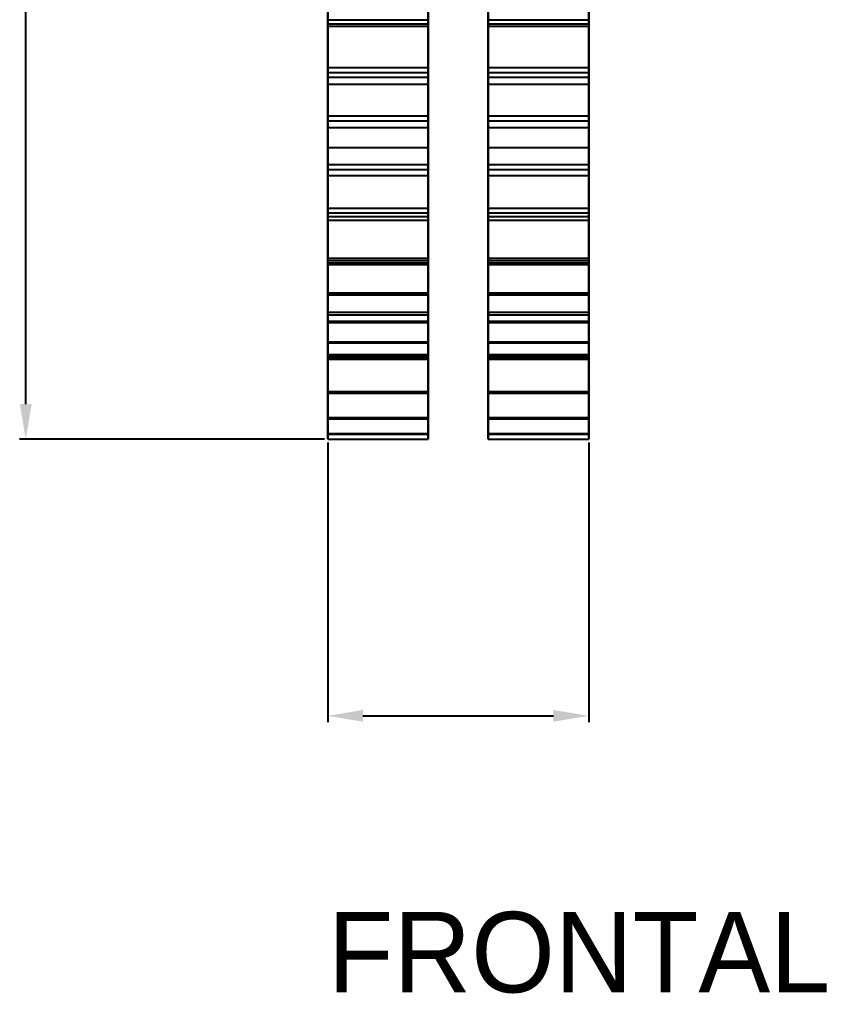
# Model space of a CAD drawing. Header units: millimetres. Extents: x -61 to 13940, y -87340 to 371.
# Drawn here: x 1805.9 to 1966.3, y -39923.3 to -39729.6 of the extents above; entities that cross this region are included whole.
import ezdxf

# ---------------------------------------------------------------- set-up
doc = ezdxf.new("R2010")
doc.units = ezdxf.units.MM
for name, color, linetype in [('R18_COTAS_P', 1, 'Continuous'), ('R18_PIEZAS_P', 3, 'Continuous'), ('R18_TEXTOS', 7, 'Continuous')]:
    doc.layers.add(name, color=color, linetype=linetype)
doc.dimstyles.get("Standard").update_dxf_attribs({"dimtxt": 2.5, "dimasz": 2.5, "dimexe": 1.25, "dimexo": 0.625, "dimtad": 1, "dimcen": 2.5, "dimazin": 3, "dimtfac": 1, "dimtmove": 0, "dimatfit": 3, "dimarcsym": 0})

# ---------------------------------------------------------------- blocks, each defined once
blk = doc.blocks.new('*D191')
at = {"layer": 'Defpoints', "color": 0, "transparency": 16777216}
for p in [(1867.18, -39813.08), (1919.06, -39813.08), (1919.06, -39868.08)]:
    blk.add_point(p, dxfattribs=at)
at = {"layer": 'R18_COTAS_P', "color": 0, "lineweight": -2, "transparency": 16777216}
for p, q in [((1867.18, -39813.7), (1867.18, -39869.33)), ((1919.06, -39813.7), (1919.06, -39869.33)), ((1874.18, -39868.08), (1912.06, -39868.08))]:
    blk.add_line(p, q, dxfattribs=at)
at = {"layer": 'R18_COTAS_P', "color": 0, "transparency": 16777216}
for points in [[(1874.18, -39866.91), (1874.18, -39869.24), (1867.18, -39868.08)], [(1912.06, -39866.91), (1912.06, -39869.24), (1919.06, -39868.08)]]:
    blk.add_solid(points, dxfattribs=at)
blk = doc.blocks.new('*D192')
at = {"layer": 'Defpoints', "color": 0, "transparency": 16777216}
for p in [(1807.18, -39378.97), (1867.18, -39378.97), (1867.18, -39813.08)]:
    blk.add_point(p, dxfattribs=at)
at = {"layer": 'R18_COTAS_P', "color": 0, "lineweight": -2, "transparency": 16777216}
for p, q in [((1866.56, -39378.97), (1805.93, -39378.97)), ((1807.18, -39806.08), (1807.18, -39385.97)), ((1866.56, -39813.08), (1805.93, -39813.08))]:
    blk.add_line(p, q, dxfattribs=at)
at = {"layer": 'R18_COTAS_P', "color": 0, "transparency": 16777216}
for points in [[(1806.01, -39385.97), (1808.35, -39385.97), (1807.18, -39378.97)], [(1806.01, -39806.08), (1808.35, -39806.08), (1807.18, -39813.08)]]:
    blk.add_solid(points, dxfattribs=at)

msp = doc.modelspace()

# ---------------------------------------------------------------- linework, layer by layer
at = {"layer": 'R18_PIEZAS_P'}
for p, q in [((1867.18, -39717.101), (1867.18, -39729.687)), ((1887.18, -39729.687), (1887.18, -39717.101)), ((1899.06, -39717.101), (1899.06, -39729.687)), ((1919.06, -39729.687), (1919.06, -39717.101)), ((1867.18, -39720.91), (1867.18, -39730.549)), ((1867.18, -39730.993), (1867.18, -39721)), ((1887.18, -39730.549), (1887.18, -39720.91)), ((1887.18, -39721), (1887.18, -39730.993)), ((1899.06, -39720.91), (1899.06, -39730.549)), ((1899.06, -39730.993), (1899.06, -39721)), ((1919.06, -39730.549), (1919.06, -39720.91)), ((1919.06, -39721), (1919.06, -39730.993)), ((1867.18, -39739.136), (1867.18, -39729.498)), ((1867.18, -39729.687), (1887.18, -39729.687)), ((1867.18, -39730.993), (1867.18, -39729.687)), ((1867.18, -39729.687), (1867.18, -39742.447)), ((1887.18, -39729.498), (1887.18, -39739.136)), ((1887.18, -39729.687), (1887.18, -39730.993)), ((1887.18, -39742.447), (1887.18, -39729.687)), ((1899.06, -39739.136), (1899.06, -39729.498)), ((1899.06, -39729.687), (1919.06, -39729.687)), ((1899.06, -39730.993), (1899.06, -39729.687)), ((1899.06, -39729.687), (1899.06, -39742.447)), ((1919.06, -39729.498), (1919.06, -39739.136)), ((1919.06, -39729.687), (1919.06, -39730.993)), ((1919.06, -39742.447), (1919.06, -39729.687)), ((1887.18, -39730.549), (1867.18, -39730.549)), ((1867.18, -39730.549), (1867.18, -39740.187)), ((1867.18, -39730.549), (1867.18, -39739.136)), ((1887.18, -39730.993), (1867.18, -39730.993)), ((1867.18, -39741.123), (1867.18, -39730.993)), ((1887.18, -39740.187), (1887.18, -39730.549)), ((1887.18, -39739.136), (1887.18, -39730.549)), ((1887.18, -39730.993), (1887.18, -39741.123)), ((1919.06, -39730.549), (1899.06, -39730.549)), ((1899.06, -39730.549), (1899.06, -39740.187)), ((1899.06, -39730.549), (1899.06, -39739.136)), ((1919.06, -39730.993), (1899.06, -39730.993)), ((1899.06, -39741.123), (1899.06, -39730.993)), ((1919.06, -39740.187), (1919.06, -39730.549)), ((1919.06, -39739.136), (1919.06, -39730.549)), ((1919.06, -39730.993), (1919.06, -39741.123)), ((1867.18, -39748.775), (1867.18, -39739.136)), ((1867.18, -39739.136), (1887.18, -39739.136)), ((1887.18, -39739.136), (1887.18, -39748.775)), ((1899.06, -39748.775), (1899.06, -39739.136)), ((1899.06, -39739.136), (1919.06, -39739.136)), ((1919.06, -39739.136), (1919.06, -39748.775)), ((1887.18, -39740.187), (1867.18, -39740.187)), ((1867.18, -39740.187), (1867.18, -39749.826)), ((1867.18, -39740.187), (1867.18, -39748.775)), ((1887.18, -39741.123), (1867.18, -39741.123)), ((1867.18, -39741.123), (1867.18, -39742.447)), ((1867.18, -39751.114), (1867.18, -39741.123)), ((1887.18, -39749.826), (1887.18, -39740.187)), ((1887.18, -39748.775), (1887.18, -39740.187)), ((1887.18, -39742.447), (1887.18, -39741.123)), ((1887.18, -39741.123), (1887.18, -39751.114)), ((1919.06, -39740.187), (1899.06, -39740.187)), ((1899.06, -39740.187), (1899.06, -39749.826)), ((1899.06, -39740.187), (1899.06, -39748.775)), ((1919.06, -39741.123), (1899.06, -39741.123)), ((1899.06, -39741.123), (1899.06, -39742.447)), ((1899.06, -39751.114), (1899.06, -39741.123)), ((1919.06, -39749.826), (1919.06, -39740.187)), ((1919.06, -39748.775), (1919.06, -39740.187)), ((1919.06, -39742.447), (1919.06, -39741.123)), ((1919.06, -39741.123), (1919.06, -39751.114)), ((1867.18, -39742.447), (1887.18, -39742.447)), ((1867.18, -39742.447), (1867.18, -39755.031)), ((1887.18, -39755.031), (1887.18, -39742.447)), ((1899.06, -39742.447), (1919.06, -39742.447)), ((1899.06, -39742.447), (1899.06, -39755.031)), ((1919.06, -39755.031), (1919.06, -39742.447)), ((1867.18, -39758.413), (1867.18, -39748.775)), ((1867.18, -39748.775), (1887.18, -39748.775)), ((1887.18, -39748.775), (1887.18, -39758.413)), ((1899.06, -39758.413), (1899.06, -39748.775)), ((1899.06, -39748.775), (1919.06, -39748.775)), ((1919.06, -39748.775), (1919.06, -39758.413)), ((1887.18, -39749.826), (1867.18, -39749.826)), ((1867.18, -39749.826), (1867.18, -39759.464)), ((1867.18, -39749.826), (1867.18, -39758.413)), ((1887.18, -39751.114), (1867.18, -39751.114)), ((1867.18, -39751.114), (1867.18, -39755.031)), ((1867.18, -39760.69), (1867.18, -39751.114)), ((1887.18, -39759.464), (1887.18, -39749.826)), ((1887.18, -39758.413), (1887.18, -39749.826)), ((1887.18, -39755.031), (1887.18, -39751.114)), ((1887.18, -39751.114), (1887.18, -39760.69)), ((1919.06, -39749.826), (1899.06, -39749.826)), ((1899.06, -39749.826), (1899.06, -39759.464)), ((1899.06, -39749.826), (1899.06, -39758.413)), ((1919.06, -39751.114), (1899.06, -39751.114)), ((1899.06, -39751.114), (1899.06, -39755.031)), ((1899.06, -39760.69), (1899.06, -39751.114)), ((1919.06, -39759.464), (1919.06, -39749.826)), ((1919.06, -39758.413), (1919.06, -39749.826)), ((1919.06, -39755.031), (1919.06, -39751.114)), ((1919.06, -39751.114), (1919.06, -39760.69)), ((1867.18, -39755.031), (1887.18, -39755.031)), ((1867.18, -39755.031), (1867.18, -39767.094)), ((1887.18, -39767.094), (1887.18, -39755.031)), ((1899.06, -39755.031), (1919.06, -39755.031)), ((1899.06, -39755.031), (1899.06, -39767.094)), ((1919.06, -39767.094), (1919.06, -39755.031)), ((1867.18, -39768.052), (1867.18, -39758.413)), ((1867.18, -39758.413), (1887.18, -39758.413)), ((1887.18, -39758.413), (1887.18, -39768.052)), ((1899.06, -39768.052), (1899.06, -39758.413)), ((1899.06, -39758.413), (1919.06, -39758.413)), ((1919.06, -39758.413), (1919.06, -39768.052)), ((1887.18, -39759.464), (1867.18, -39759.464)), ((1867.18, -39759.464), (1867.18, -39768.83)), ((1867.18, -39759.464), (1867.18, -39768.052)), ((1887.18, -39760.69), (1867.18, -39760.69)), ((1867.18, -39760.69), (1867.18, -39767.094)), ((1867.18, -39769.59), (1867.18, -39760.69)), ((1887.18, -39768.83), (1887.18, -39759.464)), ((1887.18, -39768.052), (1887.18, -39759.464)), ((1887.18, -39767.094), (1887.18, -39760.69)), ((1887.18, -39760.69), (1887.18, -39769.59)), ((1919.06, -39759.464), (1899.06, -39759.464)), ((1899.06, -39759.464), (1899.06, -39768.83)), ((1899.06, -39759.464), (1899.06, -39768.052)), ((1919.06, -39760.69), (1899.06, -39760.69)), ((1899.06, -39760.69), (1899.06, -39767.094)), ((1899.06, -39769.59), (1899.06, -39760.69)), ((1919.06, -39768.83), (1919.06, -39759.464)), ((1919.06, -39768.052), (1919.06, -39759.464)), ((1919.06, -39767.094), (1919.06, -39760.69)), ((1919.06, -39760.69), (1919.06, -39769.59)), ((1867.18, -39767.094), (1887.18, -39767.094)), ((1867.18, -39767.094), (1867.18, -39778.304)), ((1867.18, -39777.963), (1867.18, -39768.052)), ((1867.18, -39768.052), (1887.18, -39768.052)), ((1887.18, -39768.83), (1867.18, -39768.83)), ((1867.18, -39768.83), (1867.18, -39777.142)), ((1867.18, -39768.83), (1867.18, -39777.963)), ((1887.18, -39778.304), (1887.18, -39767.094)), ((1887.18, -39768.052), (1887.18, -39777.963)), ((1887.18, -39777.142), (1887.18, -39768.83)), ((1887.18, -39777.963), (1887.18, -39768.83)), ((1899.06, -39767.094), (1919.06, -39767.094)), ((1899.06, -39767.094), (1899.06, -39778.304)), ((1899.06, -39777.963), (1899.06, -39768.052)), ((1899.06, -39768.052), (1919.06, -39768.052)), ((1919.06, -39768.83), (1899.06, -39768.83)), ((1899.06, -39768.83), (1899.06, -39777.142)), ((1899.06, -39768.83), (1899.06, -39777.963)), ((1919.06, -39778.304), (1919.06, -39767.094)), ((1919.06, -39768.052), (1919.06, -39777.963)), ((1919.06, -39777.142), (1919.06, -39768.83)), ((1919.06, -39777.963), (1919.06, -39768.83)), ((1887.18, -39769.59), (1867.18, -39769.59)), ((1867.18, -39769.59), (1867.18, -39778.304)), ((1867.18, -39777.57), (1867.18, -39769.59)), ((1887.18, -39778.304), (1887.18, -39769.59)), ((1887.18, -39769.59), (1887.18, -39777.57)), ((1919.06, -39769.59), (1899.06, -39769.59)), ((1899.06, -39769.59), (1899.06, -39778.304)), ((1899.06, -39777.57), (1899.06, -39769.59)), ((1919.06, -39778.304), (1919.06, -39769.59)), ((1919.06, -39769.59), (1919.06, -39777.57)), ((1887.18, -39777.142), (1867.18, -39777.142)), ((1867.18, -39777.142), (1867.18, -39784.053)), ((1867.18, -39777.142), (1867.18, -39787.815)), ((1887.18, -39777.57), (1867.18, -39777.57)), ((1867.18, -39777.57), (1867.18, -39788.355)), ((1867.18, -39784.41), (1867.18, -39777.57)), ((1867.18, -39787.815), (1867.18, -39777.963)), ((1867.18, -39777.963), (1887.18, -39777.963)), ((1867.18, -39778.304), (1887.18, -39778.304)), ((1867.18, -39778.304), (1867.18, -39788.355)), ((1887.18, -39784.053), (1887.18, -39777.142)), ((1887.18, -39787.815), (1887.18, -39777.142)), ((1887.18, -39788.355), (1887.18, -39777.57)), ((1887.18, -39777.57), (1887.18, -39784.41)), ((1887.18, -39777.963), (1887.18, -39787.815)), ((1887.18, -39788.355), (1887.18, -39778.304)), ((1919.06, -39777.142), (1899.06, -39777.142)), ((1899.06, -39777.142), (1899.06, -39784.053)), ((1899.06, -39777.142), (1899.06, -39787.815)), ((1919.06, -39777.57), (1899.06, -39777.57)), ((1899.06, -39777.57), (1899.06, -39788.355)), ((1899.06, -39784.41), (1899.06, -39777.57)), ((1899.06, -39787.815), (1899.06, -39777.963)), ((1899.06, -39777.963), (1919.06, -39777.963)), ((1899.06, -39778.304), (1919.06, -39778.304)), ((1899.06, -39778.304), (1899.06, -39788.355)), ((1919.06, -39784.053), (1919.06, -39777.142)), ((1919.06, -39787.815), (1919.06, -39777.142)), ((1919.06, -39788.355), (1919.06, -39777.57)), ((1919.06, -39777.57), (1919.06, -39784.41)), ((1919.06, -39777.963), (1919.06, -39787.815)), ((1919.06, -39788.355), (1919.06, -39778.304)), ((1887.18, -39784.053), (1867.18, -39784.053)), ((1867.18, -39784.053), (1867.18, -39789.647)), ((1867.18, -39784.053), (1867.18, -39796.52)), ((1887.18, -39784.41), (1867.18, -39784.41)), ((1867.18, -39784.41), (1867.18, -39796.971)), ((1867.18, -39789.924), (1867.18, -39784.41)), ((1887.18, -39789.647), (1887.18, -39784.053)), ((1887.18, -39796.52), (1887.18, -39784.053)), ((1887.18, -39796.971), (1887.18, -39784.41)), ((1887.18, -39784.41), (1887.18, -39789.924)), ((1919.06, -39784.053), (1899.06, -39784.053)), ((1899.06, -39784.053), (1899.06, -39789.647)), ((1899.06, -39784.053), (1899.06, -39796.52)), ((1919.06, -39784.41), (1899.06, -39784.41)), ((1899.06, -39784.41), (1899.06, -39796.971)), ((1899.06, -39789.924), (1899.06, -39784.41)), ((1919.06, -39789.647), (1919.06, -39784.053)), ((1919.06, -39796.52), (1919.06, -39784.053)), ((1919.06, -39796.971), (1919.06, -39784.41)), ((1919.06, -39784.41), (1919.06, -39789.924)), ((1867.18, -39796.52), (1867.18, -39787.815)), ((1867.18, -39787.815), (1887.18, -39787.815)), ((1887.18, -39787.815), (1887.18, -39796.52)), ((1899.06, -39796.52), (1899.06, -39787.815)), ((1899.06, -39787.815), (1919.06, -39787.815)), ((1919.06, -39787.815), (1919.06, -39796.52)), ((1867.18, -39788.355), (1887.18, -39788.355)), ((1867.18, -39788.355), (1867.18, -39796.971)), ((1887.18, -39789.647), (1867.18, -39789.647)), ((1867.18, -39789.647), (1867.18, -39793.77)), ((1867.18, -39789.647), (1867.18, -39803.567)), ((1887.18, -39789.924), (1867.18, -39789.924)), ((1867.18, -39789.924), (1867.18, -39803.916)), ((1867.18, -39793.959), (1867.18, -39789.924)), ((1887.18, -39796.971), (1887.18, -39788.355)), ((1887.18, -39793.77), (1887.18, -39789.647)), ((1887.18, -39803.567), (1887.18, -39789.647)), ((1887.18, -39803.916), (1887.18, -39789.924)), ((1887.18, -39789.924), (1887.18, -39793.959)), ((1899.06, -39788.355), (1919.06, -39788.355)), ((1899.06, -39788.355), (1899.06, -39796.971)), ((1919.06, -39789.647), (1899.06, -39789.647)), ((1899.06, -39789.647), (1899.06, -39793.77)), ((1899.06, -39789.647), (1899.06, -39803.567)), ((1919.06, -39789.924), (1899.06, -39789.924)), ((1899.06, -39789.924), (1899.06, -39803.916)), ((1899.06, -39793.959), (1899.06, -39789.924)), ((1919.06, -39796.971), (1919.06, -39788.355)), ((1919.06, -39793.77), (1919.06, -39789.647)), ((1919.06, -39803.567), (1919.06, -39789.647)), ((1919.06, -39803.916), (1919.06, -39789.924)), ((1919.06, -39789.924), (1919.06, -39793.959)), ((1887.18, -39793.77), (1867.18, -39793.77)), ((1867.18, -39793.77), (1867.18, -39796.31)), ((1867.18, -39793.77), (1867.18, -39808.76)), ((1887.18, -39793.959), (1867.18, -39793.959)), ((1867.18, -39793.959), (1867.18, -39808.999)), ((1867.18, -39796.406), (1867.18, -39793.959)), ((1887.18, -39796.31), (1887.18, -39793.77)), ((1887.18, -39808.76), (1887.18, -39793.77)), ((1887.18, -39808.999), (1887.18, -39793.959)), ((1887.18, -39793.959), (1887.18, -39796.406)), ((1919.06, -39793.77), (1899.06, -39793.77)), ((1899.06, -39793.77), (1899.06, -39796.31)), ((1899.06, -39793.77), (1899.06, -39808.76)), ((1919.06, -39793.959), (1899.06, -39793.959)), ((1899.06, -39793.959), (1899.06, -39808.999)), ((1899.06, -39796.406), (1899.06, -39793.959)), ((1919.06, -39796.31), (1919.06, -39793.77)), ((1919.06, -39808.76), (1919.06, -39793.77)), ((1919.06, -39808.999), (1919.06, -39793.959)), ((1919.06, -39793.959), (1919.06, -39796.406)), ((1887.18, -39796.31), (1867.18, -39796.31)), ((1867.18, -39796.31), (1867.18, -39797.197)), ((1867.18, -39796.31), (1867.18, -39811.96)), ((1887.18, -39796.406), (1867.18, -39796.406)), ((1867.18, -39796.406), (1867.18, -39812.08)), ((1867.18, -39797.197), (1867.18, -39796.406)), ((1867.18, -39803.567), (1867.18, -39796.52)), ((1867.18, -39796.52), (1887.18, -39796.52)), ((1867.18, -39796.971), (1887.18, -39796.971)), ((1867.18, -39796.971), (1867.18, -39803.916)), ((1887.18, -39797.197), (1867.18, -39797.197)), ((1867.18, -39797.197), (1867.18, -39813.077)), ((1887.18, -39797.197), (1887.18, -39796.31)), ((1887.18, -39811.96), (1887.18, -39796.31)), ((1887.18, -39812.08), (1887.18, -39796.406)), ((1887.18, -39796.406), (1887.18, -39797.197)), ((1887.18, -39796.52), (1887.18, -39803.567)), ((1887.18, -39803.916), (1887.18, -39796.971)), ((1887.18, -39813.077), (1887.18, -39797.197)), ((1919.06, -39796.31), (1899.06, -39796.31)), ((1899.06, -39796.31), (1899.06, -39797.197)), ((1899.06, -39796.31), (1899.06, -39811.96)), ((1919.06, -39796.406), (1899.06, -39796.406)), ((1899.06, -39796.406), (1899.06, -39812.08)), ((1899.06, -39797.197), (1899.06, -39796.406)), ((1899.06, -39803.567), (1899.06, -39796.52)), ((1899.06, -39796.52), (1919.06, -39796.52)), ((1899.06, -39796.971), (1919.06, -39796.971)), ((1899.06, -39796.971), (1899.06, -39803.916)), ((1919.06, -39797.197), (1899.06, -39797.197)), ((1899.06, -39797.197), (1899.06, -39813.077)), ((1919.06, -39797.197), (1919.06, -39796.31)), ((1919.06, -39811.96), (1919.06, -39796.31)), ((1919.06, -39812.08), (1919.06, -39796.406)), ((1919.06, -39796.406), (1919.06, -39797.197)), ((1919.06, -39796.52), (1919.06, -39803.567)), ((1919.06, -39803.916), (1919.06, -39796.971)), ((1919.06, -39813.077), (1919.06, -39797.197)), ((1867.18, -39808.76), (1867.18, -39803.567)), ((1867.18, -39803.567), (1887.18, -39803.567)), ((1887.18, -39803.567), (1887.18, -39808.76)), ((1899.06, -39808.76), (1899.06, -39803.567)), ((1899.06, -39803.567), (1919.06, -39803.567)), ((1919.06, -39803.567), (1919.06, -39808.76)), ((1867.18, -39803.916), (1887.18, -39803.916)), ((1867.18, -39803.916), (1867.18, -39808.999)), ((1887.18, -39808.999), (1887.18, -39803.916)), ((1899.06, -39803.916), (1919.06, -39803.916)), ((1899.06, -39803.916), (1899.06, -39808.999)), ((1919.06, -39808.999), (1919.06, -39803.916)), ((1867.18, -39811.96), (1867.18, -39808.76)), ((1867.18, -39808.76), (1887.18, -39808.76)), ((1867.18, -39808.999), (1887.18, -39808.999)), ((1867.18, -39808.999), (1867.18, -39812.08)), ((1887.18, -39808.76), (1887.18, -39811.96)), ((1887.18, -39812.08), (1887.18, -39808.999)), ((1899.06, -39811.96), (1899.06, -39808.76)), ((1899.06, -39808.76), (1919.06, -39808.76)), ((1899.06, -39808.999), (1919.06, -39808.999)), ((1899.06, -39808.999), (1899.06, -39812.08)), ((1919.06, -39808.76), (1919.06, -39811.96)), ((1919.06, -39812.08), (1919.06, -39808.999)), ((1867.18, -39813.077), (1867.18, -39811.96)), ((1867.18, -39811.96), (1887.18, -39811.96)), ((1867.18, -39812.08), (1887.18, -39812.08)), ((1867.18, -39812.08), (1867.18, -39813.077)), ((1867.18, -39813.077), (1887.18, -39813.077)), ((1887.18, -39811.96), (1887.18, -39813.077)), ((1887.18, -39813.077), (1887.18, -39812.08)), ((1899.06, -39813.077), (1899.06, -39811.96)), ((1899.06, -39811.96), (1919.06, -39811.96)), ((1899.06, -39812.08), (1919.06, -39812.08)), ((1899.06, -39812.08), (1899.06, -39813.077)), ((1899.06, -39813.077), (1919.06, -39813.077)), ((1919.06, -39811.96), (1919.06, -39813.077)), ((1919.06, -39813.077), (1919.06, -39812.08))]:
    msp.add_line(p, q, dxfattribs=at)

# ---------------------------------------------------------------- texts
at = {"layer": 'R18_TEXTOS'}
msp.add_text('FRONTAL', height=16, dxfattribs=at).set_placement((1867.18, -39923.077))

# ---------------------------------------------------------------- dimensions: what is measured, and where the dimension line sits
at = {"layer": 'R18_COTAS_P'}
dim = msp.add_linear_dim(base=(1807.18, -39378.967), p1=(1867.18, -39813.077), p2=(1867.18, -39378.967), angle=90, dimstyle='Standard', override={"dimtxt": 16, "dimasz": 7, "dimtad": 1, "dimdec": 2}, dxfattribs=at)
dim.commit()
dim.dimension.update_dxf_attribs({"geometry": '*D192', "text_midpoint": (1807.18, -39596.022)})
dim = msp.add_linear_dim(base=(1919.06, -39868.077), p1=(1867.18, -39813.077), p2=(1919.06, -39813.077), dimstyle='Standard', override={"dimtxt": 16, "dimasz": 7, "dimtad": 1, "dimdec": 2}, dxfattribs=at)
dim.commit()
dim.dimension.update_dxf_attribs({"geometry": '*D191', "text_midpoint": (1893.12, -39868.077)})

doc.saveas('drawing.dxf')
